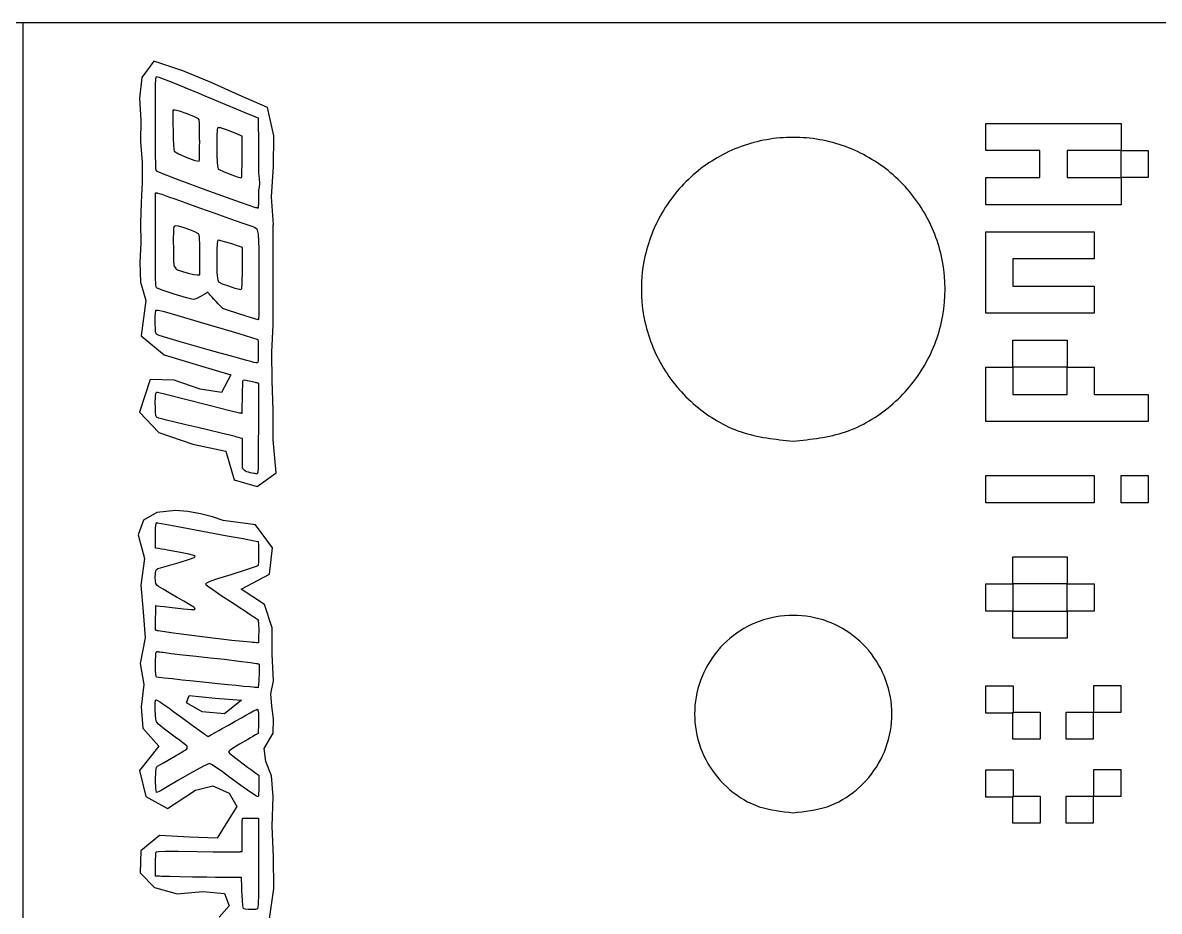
# Model space of a CAD drawing. Extents: x 9 to 137, y 10 to 46.
# Drawn here: x 53.88 to 77.56, y 27.11 to 45.62 of the extents above; entities that cross this region are included whole.
import ezdxf

# ---------------------------------------------------------------- set-up
doc = ezdxf.new("R2010")
doc.units = 0
doc.layers.add('Layer_1', color=7, linetype='CONTINUOUS')

msp = doc.modelspace()

# ---------------------------------------------------------------- linework, layer by layer
at = {"layer": 'Layer_1', "color": 7}
for p, q in [((137.20307, 45.61675), (8.70306, 45.61675)), ((69.93206, 36.904388), (69.93206, 36.904388)), ((69.93206, 29.166103), (69.93206, 29.166103))]:
    msp.add_line(p, q, dxfattribs=at)
at = {"layer": 'Layer_1', "color": 1}
for p, q in [((137.20307, 45.61675), (53.88067, 45.61675)), ((53.88067, 45.61675), (53.88067, 10.29953)), ((56.61294, 44.81591), (56.3584, 44.47896)), ((56.61378, 44.81592), (56.61294, 44.81591)), ((56.61386, 44.81592), (56.61378, 44.81592)), ((56.61395, 44.81591), (56.61386, 44.81592)), ((56.61404, 44.81591), (56.61395, 44.81591)), ((57.21264, 44.61698), (56.61404, 44.81591)), ((57.80485, 44.37102), (57.21264, 44.61698)), ((56.3584, 44.47896), (56.3107, 44.04688)), ((56.64661, 44.01872), (56.64961, 44.30867)), ((56.64961, 44.30867), (56.65561, 44.45834)), ((56.65561, 44.45834), (56.66461, 44.50064)), ((56.66461, 44.50064), (56.6648, 44.50056)), ((56.66518, 44.5004), (56.66464, 44.49914)), ((56.66464, 44.49914), (56.71464, 44.48394)), ((56.6648, 44.50056), (56.66499, 44.50048)), ((56.66499, 44.50048), (56.66518, 44.5004)), ((56.71464, 44.48394), (56.82997, 44.43994)), ((56.82997, 44.43994), (57.00722, 44.36904)), ((57.00722, 44.36904), (57.24293, 44.27284)), ((58.39257, 44.10618), (57.80485, 44.37102)), ((56.3107, 44.04688), (56.344, 43.58178)), ((57.24293, 44.27284), (57.25433, 44.26884)), ((57.25433, 44.26884), (57.26583, 44.26384)), ((57.26583, 44.26384), (57.27753, 44.25884)), ((57.27753, 44.25884), (57.28943, 44.25384)), ((57.28943, 44.25384), (57.41012, 44.20424)), ((57.41012, 44.20424), (57.53243, 44.15394)), ((57.53243, 44.15394), (57.6769, 44.09424)), ((57.6769, 44.09424), (57.86408, 44.01664)), ((58.97772, 43.8506), (58.39257, 44.10618)), ((56.64576, 43.55552), (56.64661, 44.01872)), ((57.86408, 44.01664), (58.0943, 43.92104)), ((58.0943, 43.92104), (58.32452, 43.82544)), ((58.32452, 43.82544), (58.55473, 43.72984)), ((59.10837, 43.26147), (58.97772, 43.8506)), ((56.344, 43.58178), (56.3324, 43.14573)), ((57.01707, 43.7974), (57.00467, 43.79737)), ((57.00467, 43.79737), (57.00667, 43.69389)), ((57.00667, 43.69389), (57.00867, 43.5904)), ((57.00867, 43.5904), (57.01067, 43.48692)), ((57.02867, 43.7974), (57.01707, 43.7974)), ((57.04027, 43.7974), (57.02867, 43.7974)), ((57.05187, 43.7974), (57.04027, 43.7974)), ((57.14607, 43.7739), (57.05187, 43.7974)), ((57.30459, 43.7199), (57.14607, 43.7739)), ((57.45976, 43.6599), (57.30459, 43.7199)), ((57.54386, 43.6186), (57.45976, 43.6599)), ((57.55546, 43.5929), (57.54386, 43.6186)), ((57.56246, 43.526), (57.55546, 43.5929)), ((58.55473, 43.72984), (58.78495, 43.63424)), ((58.78495, 43.63424), (58.78695, 43.44355)), ((56.64662, 43.1851), (56.64576, 43.55552)), ((57.01067, 43.48692), (57.01267, 43.38344)), ((57.01267, 43.38344), (57.01667, 43.20489)), ((57.56546, 43.39297), (57.56246, 43.526)), ((57.56623, 43.16902), (57.56546, 43.39297)), ((57.93265, 43.3859), (57.92565, 43.26787)), ((57.93465, 43.4004), (57.93265, 43.3859)), ((57.93765, 43.4117), (57.93465, 43.4004)), ((57.94065, 43.4207), (57.93765, 43.4117)), ((57.94365, 43.4277), (57.94065, 43.4207)), ((57.95365, 43.4257), (57.94365, 43.4277)), ((57.96455, 43.42608), (57.95365, 43.4257)), ((57.97685, 43.42908), (57.96455, 43.42608)), ((57.99065, 43.43408), (57.97685, 43.42908)), ((57.98789, 43.43299), (57.99065, 43.43408)), ((57.988, 43.43291), (57.98789, 43.43299)), ((57.9881, 43.43283), (57.988, 43.43291)), ((57.98821, 43.43275), (57.9881, 43.43283)), ((58.04011, 43.41645), (57.98821, 43.43275)), ((58.12551, 43.38545), (58.04011, 43.41645)), ((58.23436, 43.34315), (58.12551, 43.38545)), ((58.35671, 43.29315), (58.23436, 43.34315)), ((58.78695, 43.44355), (58.78895, 43.25287)), ((73.944485, 43.518487), (76.764615, 43.518487)), ((73.944485, 42.95446), (73.944485, 43.518487)), ((76.764615, 43.518487), (76.764615, 42.95446)), ((56.3324, 43.14573), (56.3672, 42.70852)), ((56.64862, 42.87542), (56.64662, 43.1851)), ((57.01667, 43.20489), (57.02167, 43.06974)), ((57.56605, 43.00189), (57.56675, 43.16902)), ((57.56636, 43.16902), (57.56623, 43.16902)), ((57.56649, 43.16902), (57.56636, 43.16902)), ((57.56662, 43.16902), (57.56649, 43.16902)), ((57.56675, 43.16902), (57.56662, 43.16902)), ((57.92565, 43.26787), (57.92365, 43.07551)), ((58.38141, 43.28285), (58.35671, 43.29315)), ((58.40611, 43.27255), (58.38141, 43.28285)), ((58.43081, 43.26225), (58.40611, 43.27255)), ((58.45551, 43.25195), (58.43081, 43.26225)), ((58.45351, 43.03749), (58.45451, 43.14472)), ((58.45451, 43.14472), (58.45551, 43.25195)), ((58.78895, 43.25287), (58.79095, 43.06218)), ((59.10237, 42.62274), (59.10837, 43.26147)), ((56.65162, 42.65891), (56.64862, 42.87542)), ((57.02167, 43.06974), (57.02767, 42.98114)), ((57.02767, 42.98114), (57.03467, 42.94214)), ((57.03467, 42.94214), (57.12397, 42.88634)), ((57.12397, 42.88634), (57.29599, 42.81044)), ((57.56105, 42.76904), (57.56405, 42.86384)), ((57.56405, 42.86384), (57.56605, 43.00189)), ((57.92365, 43.07551), (57.92565, 42.86872)), ((57.92565, 42.86872), (57.93165, 42.70739)), ((58.45151, 42.82303), (58.45251, 42.93026)), ((58.45251, 42.93026), (58.45351, 43.03749)), ((58.79095, 43.06218), (58.79295, 42.8715)), ((58.79295, 42.8715), (58.79375, 42.76)), ((75.072535, 42.95446), (73.944485, 42.95446)), ((75.072535, 42.390433), (75.072535, 42.95446)), ((76.764615, 42.95446), (75.636565, 42.95446)), ((75.636565, 42.95446), (75.636565, 42.390433)), ((76.764615, 42.95446), (77.328645, 42.95446)), ((76.764615, 42.390433), (76.764615, 42.95446)), ((77.328645, 42.95446), (77.328645, 42.390433)), ((56.3672, 42.70852), (56.36735, 42.29129)), ((56.65562, 42.56801), (56.65162, 42.65891)), ((57.29599, 42.81044), (57.46795, 42.74784)), ((57.46795, 42.74784), (57.55705, 42.73184)), ((57.55705, 42.73184), (57.56105, 42.76904)), ((57.93165, 42.70739), (57.93765, 42.64129)), ((57.93765, 42.64129), (57.94465, 42.59899)), ((58.44651, 42.51759), (58.44951, 42.65582)), ((58.44951, 42.65582), (58.45151, 42.82303)), ((58.79359, 42.671), (58.79311, 42.586)), ((58.79375, 42.76), (58.79359, 42.671)), ((59.06477, 41.98802), (59.10237, 42.62274)), ((56.66362, 42.54601), (56.65562, 42.56801)), ((56.67702, 42.52801), (56.66362, 42.54601)), ((56.69892, 42.51171), (56.67702, 42.52801)), ((56.73202, 42.49461), (56.69892, 42.51171)), ((57.08442, 42.36009), (56.73202, 42.49461)), ((57.94465, 42.59899), (57.95475, 42.57369)), ((57.95475, 42.57369), (57.96985, 42.55849)), ((57.96985, 42.55849), (58.06005, 42.51739)), ((58.06005, 42.51739), (58.21658, 42.45699)), ((58.21658, 42.45699), (58.36691, 42.40409)), ((58.36691, 42.40409), (58.43851, 42.38539)), ((58.43851, 42.38539), (58.44251, 42.42269)), ((58.44251, 42.42269), (58.44651, 42.51759)), ((58.79311, 42.586), (58.79295, 42.4866)), ((58.79295, 42.4866), (58.80825, 42.37497)), ((73.944485, 41.826407), (73.944485, 42.390433)), ((73.944485, 42.390433), (75.072535, 42.390433)), ((75.636565, 42.390433), (76.764615, 42.390433)), ((76.764615, 42.390433), (76.764615, 41.826407)), ((77.328645, 42.390433), (76.764615, 42.390433)), ((56.36735, 42.29129), (56.35025, 41.87521)), ((57.75787, 42.11255), (57.08442, 42.36009)), ((58.80825, 42.19597), (58.79325, 42.12747)), ((58.80825, 42.37497), (58.81325, 42.27827)), ((58.81325, 42.27827), (58.80825, 42.19597)), ((56.6461, 41.83489), (56.64655, 42.07758)), ((56.64655, 42.07758), (56.65775, 42.07558)), ((56.65775, 42.07558), (56.66905, 42.07358)), ((56.66905, 42.07358), (56.68025, 42.07158)), ((56.68025, 42.07158), (56.69145, 42.06958)), ((56.69145, 42.06958), (56.72325, 42.06058)), ((56.72325, 42.06058), (56.77675, 42.04358)), ((56.77675, 42.04358), (56.84465, 42.02068)), ((56.84465, 42.02068), (56.91935, 41.99438)), ((56.91935, 41.99438), (57.0522, 41.94688)), ((57.0522, 41.94688), (57.27836, 41.86638)), ((58.4203, 41.8731), (57.75787, 42.11255)), ((58.79325, 41.93167), (58.79125, 41.88747)), ((58.79325, 42.12747), (58.79317, 42.08047)), ((58.79317, 42.08047), (58.79338, 42.02007)), ((58.79353, 41.96437), (58.79325, 41.93167)), ((58.79338, 42.02007), (58.79353, 41.96437)), ((59.10147, 41.41095), (59.06477, 41.98802)), ((56.35025, 41.87521), (56.33335, 41.44144)), ((56.64607, 41.59028), (56.6461, 41.83489)), ((57.27836, 41.86638), (57.56622, 41.76411)), ((57.56622, 41.76411), (57.88415, 41.65123)), ((58.73965, 41.76287), (58.4203, 41.8731)), ((58.75105, 41.76087), (58.73965, 41.76287)), ((58.76245, 41.75887), (58.75105, 41.76087)), ((58.77385, 41.75687), (58.76245, 41.75887)), ((58.78525, 41.75487), (58.77385, 41.75687)), ((58.78725, 41.79907), (58.78525, 41.75487)), ((58.78925, 41.84327), (58.78725, 41.79907)), ((58.79125, 41.88747), (58.78925, 41.84327)), ((76.764615, 41.826407), (73.944485, 41.826407)), ((56.33335, 41.44144), (56.34235, 41.03477)), ((56.64605, 41.34567), (56.64607, 41.59028)), ((57.88415, 41.65123), (58.19092, 41.54222)), ((58.19092, 41.54222), (58.44838, 41.45062)), ((58.44838, 41.45062), (58.62953, 41.38602)), ((56.64602, 41.10106), (56.64605, 41.34567)), ((57.01989, 41.27108), (57.01789, 41.10226)), ((57.02189, 41.30528), (57.01989, 41.27108)), ((57.02389, 41.33218), (57.02189, 41.30528)), ((57.02689, 41.35308), (57.02389, 41.33218)), ((57.03089, 41.36928), (57.02689, 41.35308)), ((57.03689, 41.37228), (57.03089, 41.36928)), ((57.04389, 41.37628), (57.03689, 41.37228)), ((57.05089, 41.38228), (57.04389, 41.37628)), ((57.05889, 41.39028), (57.05089, 41.38228)), ((57.05789, 41.3908), (57.05815, 41.39062)), ((57.05812, 41.39008), (57.05789, 41.3908)), ((57.05808, 41.39001), (57.05809, 41.39003)), ((57.12678, 41.37771), (57.05808, 41.39001)), ((57.05809, 41.39003), (57.05811, 41.39005)), ((57.05811, 41.39005), (57.05812, 41.39008)), ((57.05815, 41.39062), (57.0584, 41.39054)), ((57.0584, 41.39054), (57.05866, 41.39046)), ((57.05866, 41.39046), (57.05889, 41.39028)), ((57.24081, 41.34521), (57.12678, 41.37771)), ((57.365, 41.30321), (57.24081, 41.34521)), ((57.4642, 41.26241), (57.365, 41.30321)), ((57.5128, 41.23751), (57.4642, 41.26241)), ((57.5402, 41.21761), (57.5128, 41.23751)), ((57.5539, 41.19471), (57.5402, 41.21761)), ((58.62953, 41.38602), (58.70733, 41.35822)), ((58.70733, 41.35822), (58.75883, 41.32632)), ((58.75883, 41.32632), (58.78533, 41.21237)), ((58.78533, 41.21237), (58.79613, 40.91632)), ((59.09796, 40.88992), (59.10096, 41.41095)), ((59.10096, 41.41095), (59.10109, 41.41095)), ((59.10109, 41.41095), (59.10121, 41.41095)), ((59.10121, 41.41095), (59.10134, 41.41095)), ((59.10134, 41.41095), (59.10147, 41.41095)), ((73.944485, 41.26238), (76.200585, 41.26238)), ((73.944485, 39.5703), (73.944485, 41.26238)), ((76.200585, 41.26238), (76.200585, 40.698354)), ((56.34235, 41.03477), (56.32175, 40.62037)), ((56.64689, 40.62117), (56.64602, 41.10106)), ((57.01789, 41.10226), (57.01989, 40.88081)), ((57.5609, 41.16061), (57.5539, 41.19471)), ((57.5649, 41.10851), (57.5609, 41.16061)), ((57.5679, 41.01071), (57.5649, 41.10851)), ((57.5699, 40.88114), (57.5679, 41.01071)), ((57.93179, 41.02893), (57.92579, 40.88361)), ((57.93479, 41.04783), (57.93179, 41.02893)), ((57.93879, 41.06493), (57.93479, 41.04783)), ((57.94379, 41.07843), (57.93879, 41.06493)), ((57.94879, 41.08643), (57.94379, 41.07843)), ((57.95087, 41.08564), (57.94879, 41.08643)), ((57.95087, 41.08562), (57.95087, 41.08564)), ((57.95088, 41.0856), (57.95087, 41.08562)), ((57.95089, 41.08558), (57.95088, 41.0856)), ((57.98999, 41.08158), (57.95089, 41.08558)), ((58.08269, 41.05708), (57.98999, 41.08158)), ((58.21541, 41.01618), (58.08269, 41.05708)), ((58.37463, 40.96278), (58.21541, 41.01618)), ((58.39543, 40.95578), (58.37463, 40.96278)), ((57.01989, 40.88081), (57.02489, 40.67569)), ((57.5709, 40.73377), (57.5699, 40.88114)), ((57.57115, 40.64177), (57.5709, 40.73377)), ((57.92579, 40.88361), (57.92479, 40.64678)), ((58.41623, 40.94878), (58.39543, 40.95578)), ((58.43703, 40.94178), (58.41623, 40.94878)), ((58.45783, 40.93478), (58.43703, 40.94178)), ((58.45783, 40.83798), (58.45783, 40.93478)), ((58.45783, 40.74118), (58.45783, 40.83798)), ((58.45783, 40.64438), (58.45783, 40.74118)), ((58.79613, 40.91632), (58.80013, 40.33813)), ((59.09596, 40.3689), (59.09796, 40.88992)), ((56.32175, 40.62037), (56.33535, 40.21472)), ((56.64989, 40.3172), (56.64689, 40.62117)), ((57.02489, 40.67569), (57.03189, 40.55587)), ((57.03189, 40.55587), (57.04319, 40.53747)), ((57.04319, 40.53747), (57.05489, 40.51957)), ((57.05489, 40.51957), (57.06699, 40.50217)), ((57.06699, 40.50217), (57.07939, 40.48507)), ((57.5714, 40.54977), (57.57115, 40.64177)), ((57.57165, 40.45777), (57.5714, 40.54977)), ((57.92479, 40.64678), (57.92779, 40.41603)), ((58.45713, 40.39361), (58.45783, 40.54758)), ((58.45783, 40.54758), (58.45783, 40.64438)), ((76.200585, 40.698354), (74.508505, 40.698354)), ((74.508505, 40.698354), (74.508505, 40.134327)), ((56.65589, 40.15466), (56.64989, 40.3172)), ((57.07939, 40.48507), (57.08539, 40.48207)), ((57.08539, 40.48207), (57.09039, 40.47807)), ((57.09039, 40.47807), (57.09639, 40.47407)), ((57.09639, 40.47407), (57.10539, 40.47007)), ((57.10539, 40.47007), (57.20779, 40.43547)), ((57.20779, 40.43547), (57.32979, 40.40167)), ((57.32979, 40.40167), (57.4423, 40.37597)), ((57.4423, 40.37597), (57.5162, 40.36577)), ((57.5162, 40.36577), (57.5301, 40.36577)), ((57.5301, 40.36577), (57.5441, 40.36577)), ((57.5441, 40.36577), (57.558, 40.36577)), ((57.558, 40.36577), (57.5719, 40.36577)), ((57.5719, 40.36577), (57.57165, 40.45777)), ((57.92779, 40.41603), (57.93479, 40.28893)), ((57.93479, 40.28893), (57.94179, 40.26503)), ((57.94179, 40.26503), (57.95079, 40.24243)), ((58.45213, 40.16103), (58.45513, 40.26003)), ((58.45513, 40.26003), (58.45713, 40.39361)), ((58.80013, 40.33813), (58.80113, 40.08352)), ((59.09522, 39.84788), (59.09596, 40.3689)), ((56.33535, 40.21472), (56.44637, 39.83431)), ((56.66489, 40.09906), (56.65589, 40.15466)), ((56.78508, 40.05086), (56.66489, 40.09906)), ((57.03564, 39.96716), (56.78508, 40.05086)), ((57.95079, 40.24243), (57.96079, 40.22373)), ((57.96079, 40.22373), (57.96979, 40.21143)), ((57.96979, 40.21143), (58.03639, 40.18083)), ((58.03639, 40.18083), (58.16461, 40.13443)), ((58.16461, 40.13443), (58.30163, 40.09023)), ((58.30163, 40.09023), (58.39463, 40.06623)), ((58.39463, 40.06623), (58.41973, 40.06423)), ((58.41973, 40.06423), (58.43413, 40.06823)), ((58.43413, 40.06823), (58.44213, 40.08263)), ((58.44213, 40.08263), (58.44813, 40.11083)), ((58.44813, 40.11083), (58.45213, 40.16103)), ((58.80113, 40.08352), (58.8018, 39.87933)), ((74.508505, 40.134327), (76.200585, 40.134327)), ((76.200585, 40.134327), (76.200585, 39.5703)), ((56.44637, 39.83431), (56.34517, 39.09732)), ((57.29268, 39.88776), (57.03564, 39.96716)), ((57.43229, 39.85246), (57.29268, 39.88776)), ((57.46669, 39.85946), (57.43229, 39.85246)), ((57.51829, 39.88036), (57.46669, 39.85946)), ((57.58309, 39.91296), (57.51829, 39.88036)), ((57.65699, 39.95546), (57.58309, 39.91296)), ((57.67669, 39.96746), (57.65699, 39.95546)), ((57.69639, 39.97946), (57.67669, 39.96746)), ((57.71599, 39.99146), (57.69639, 39.97946)), ((57.73569, 40.00346), (57.71599, 39.99146)), ((57.74469, 39.99346), (57.73569, 40.00346)), ((57.75369, 39.98346), (57.74469, 39.99346)), ((57.76269, 39.97346), (57.75369, 39.98346)), ((57.77169, 39.96346), (57.76269, 39.97346)), ((57.79349, 39.93906), (57.77169, 39.96346)), ((57.82649, 39.90166), (57.79349, 39.93906)), ((57.86619, 39.85646), (57.82649, 39.90166)), ((57.90819, 39.80846), (57.86619, 39.85646)), ((57.95049, 39.76166), (57.90819, 39.80846)), ((58.8018, 39.87933), (58.80163, 39.72058)), ((59.09547, 39.32684), (59.09522, 39.84788)), ((56.64152, 39.51277), (56.64452, 39.55197)), ((56.64452, 39.55197), (56.64652, 39.57187)), ((56.64652, 39.57187), (56.64852, 39.59177)), ((56.64852, 39.59177), (56.65052, 39.61157)), ((56.65052, 39.61157), (56.65378, 39.63173)), ((56.65378, 39.63173), (56.66738, 39.63098)), ((56.66738, 39.63098), (56.68098, 39.63023)), ((56.68098, 39.63023), (56.69458, 39.62948)), ((56.69458, 39.62948), (56.70818, 39.62873)), ((56.70818, 39.62873), (56.82629, 39.60163)), ((56.82629, 39.60163), (57.11096, 39.52163)), ((57.99099, 39.71966), (57.95049, 39.76166)), ((58.02509, 39.68706), (57.99099, 39.71966)), ((58.04819, 39.66846), (58.02509, 39.68706)), ((58.14319, 39.63306), (58.04819, 39.66846)), ((58.34124, 39.56816), (58.14319, 39.63306)), ((58.57737, 39.49446), (58.34124, 39.56816)), ((58.80063, 39.60226), (58.79863, 39.51936)), ((58.80163, 39.72058), (58.80063, 39.60226)), ((76.200585, 39.5703), (73.944485, 39.5703)), ((56.63918, 39.41387), (56.63952, 39.46467)), ((56.64018, 39.36647), (56.63918, 39.41387)), ((56.63952, 39.46467), (56.64152, 39.51277)), ((56.64218, 39.32097), (56.64018, 39.36647)), ((56.64418, 39.27537), (56.64218, 39.32097)), ((57.11096, 39.52163), (57.5787, 39.38395)), ((57.5787, 39.38395), (58.24607, 39.18378)), ((58.78663, 39.43266), (58.57737, 39.49446)), ((58.79163, 39.43966), (58.78663, 39.43266)), ((58.79563, 39.46686), (58.79163, 39.43966)), ((58.79863, 39.51936), (58.79563, 39.46686)), ((59.06787, 38.7555), (59.09547, 39.32684)), ((56.34517, 39.09732), (56.82781, 38.6985)), ((56.64518, 39.23507), (56.64418, 39.27537)), ((56.64574, 39.20527), (56.64518, 39.23507)), ((56.64774, 39.18147), (56.64574, 39.20527)), ((56.65274, 39.15957), (56.64774, 39.18147)), ((56.65974, 39.14157), (56.65274, 39.15957)), ((56.66874, 39.12927), (56.65974, 39.14157)), ((56.72254, 39.10467), (56.66874, 39.12927)), ((56.88352, 39.05377), (56.72254, 39.10467)), ((58.24607, 39.18378), (58.37991, 39.14348)), ((58.37991, 39.14348), (58.51376, 39.10318)), ((58.51376, 39.10318), (58.6476, 39.06288)), ((57.20647, 38.96037), (56.88352, 39.05377)), ((57.74619, 38.80831), (57.20647, 38.96037)), ((58.6476, 39.06288), (58.78144, 39.02258)), ((58.78144, 39.02258), (58.78244, 38.96198)), ((58.78244, 38.96198), (58.78344, 38.90138)), ((58.78344, 38.90138), (58.78444, 38.84078)), ((58.78444, 38.84078), (58.78544, 38.78018)), ((74.508505, 39.006274), (75.636565, 39.006274)), ((74.508505, 38.442247), (74.508505, 39.006274)), ((75.636565, 39.006274), (75.636565, 38.442247)), ((56.82781, 38.6985), (57.56286, 38.48039)), ((57.99538, 38.73841), (57.74619, 38.80831)), ((58.22981, 38.67271), (57.99538, 38.73841)), ((58.4232, 38.61841), (58.22981, 38.67271)), ((58.54924, 38.58291), (58.4232, 38.61841)), ((58.78644, 38.66331), (58.78444, 38.58771)), ((58.78544, 38.78018), (58.78644, 38.66331)), ((59.07687, 38.16108), (59.06787, 38.7555)), ((57.56286, 38.48039), (58.21887, 38.28556)), ((58.62944, 38.56111), (58.54924, 38.58291)), ((58.69784, 38.54411), (58.62944, 38.56111)), ((58.74724, 38.53361), (58.69784, 38.54411)), ((58.77044, 38.53161), (58.74724, 38.53361)), ((58.77944, 38.54621), (58.77044, 38.53161)), ((58.78444, 38.58771), (58.77944, 38.54621)), ((73.944485, 38.442247), (74.508505, 38.442247)), ((73.944485, 37.314194), (73.944485, 38.442247)), ((75.636565, 38.442247), (74.508505, 38.442247)), ((74.508505, 38.442247), (74.508505, 37.878221)), ((75.636565, 37.878221), (75.636565, 38.442247)), ((75.636565, 38.442247), (76.200585, 38.442247)), ((76.200585, 38.442247), (76.200585, 37.878221)), ((56.53887, 38.19048), (56.31468, 37.50921)), ((57.03563, 38.17668), (56.53887, 38.19048)), ((57.57908, 37.98351), (57.03563, 38.17668)), ((58.21887, 38.28556), (58.02242, 37.91761)), ((58.46439, 38.0666), (58.46839, 38.1425)), ((58.46839, 38.1425), (58.47239, 38.173)), ((58.4719, 38.17328), (58.47383, 38.17554)), ((58.47206, 38.17318), (58.4719, 38.17328)), ((58.47223, 38.17309), (58.47206, 38.17318)), ((58.47239, 38.173), (58.47223, 38.17309)), ((58.47383, 38.17554), (58.49963, 38.17754)), ((58.49963, 38.17754), (58.55493, 38.16954)), ((58.55493, 38.16954), (58.63133, 38.15384)), ((58.63133, 38.15384), (58.72033, 38.13154)), ((58.72033, 38.13154), (58.73753, 38.12654)), ((58.73753, 38.12654), (58.75473, 38.12154)), ((58.75473, 38.12154), (58.77193, 38.11654)), ((59.09537, 37.55035), (59.07687, 38.16108)), ((56.64625, 37.85887), (56.65125, 37.89217)), ((56.65125, 37.89217), (56.65825, 37.91267)), ((56.65825, 37.91267), (56.66725, 37.92167)), ((56.66725, 37.92167), (56.69095, 37.92067)), ((56.69095, 37.92067), (56.74035, 37.91167)), ((56.74035, 37.91167), (56.80825, 37.89627)), ((56.80825, 37.89627), (56.88745, 37.87607)), ((58.02242, 37.91761), (57.57908, 37.98351)), ((58.45739, 37.82471), (58.46039, 37.95686)), ((58.46039, 37.95686), (58.46439, 38.0666)), ((58.77193, 38.11654), (58.78913, 38.11154)), ((58.78913, 38.11154), (58.78913, 37.8852)), ((58.78913, 37.8852), (58.78913, 37.65885)), ((56.64125, 37.71015), (56.64325, 37.81117)), ((56.64325, 37.60246), (56.64125, 37.71015)), ((56.64325, 37.81117), (56.64625, 37.85887)), ((56.88745, 37.87607), (57.27342, 37.77546)), ((57.27342, 37.77546), (57.76269, 37.65091)), ((57.76269, 37.65091), (58.19222, 37.54361)), ((58.45439, 37.57121), (58.45539, 37.65571)), ((58.45539, 37.65571), (58.45639, 37.74021)), ((58.45639, 37.74021), (58.45739, 37.82471)), ((58.78913, 37.65885), (58.78913, 37.43251)), ((74.508505, 37.878221), (75.636565, 37.878221)), ((76.200585, 37.878221), (77.328645, 37.878221)), ((77.328645, 37.878221), (77.328645, 37.314194)), ((56.31468, 37.50921), (56.71562, 37.08432)), ((56.64825, 37.50636), (56.64325, 37.60246)), ((56.65525, 37.44016), (56.64825, 37.50636)), ((56.66225, 37.41556), (56.65525, 37.44016)), ((56.67875, 37.39886), (56.66225, 37.41556)), ((58.19222, 37.54361), (58.39899, 37.49471)), ((58.39899, 37.49471), (58.41259, 37.49271)), ((58.41259, 37.49271), (58.42619, 37.49071)), ((58.42619, 37.49071), (58.43979, 37.48871)), ((58.43979, 37.48871), (58.45339, 37.48671)), ((58.45339, 37.48671), (58.45439, 37.57121)), ((58.78913, 37.43251), (58.78913, 37.20617)), ((59.09637, 36.93009), (59.09537, 37.55035)), ((56.71515, 37.38396), (56.67875, 37.39886)), ((56.78155, 37.36476), (56.71515, 37.38396)), ((56.87725, 37.34056), (56.78155, 37.36476)), ((57.04992, 37.29876), (56.87725, 37.34056)), ((57.27511, 37.24526), (57.04992, 37.29876)), ((57.5283, 37.18596), (57.27511, 37.24526)), ((57.78393, 37.12596), (57.5283, 37.18596)), ((58.78913, 37.20617), (58.78843, 36.85141)), ((77.328645, 37.314194), (73.944485, 37.314194)), ((56.71562, 37.08432), (57.42145, 36.83915)), ((58.01575, 37.07046), (57.78393, 37.12596)), ((58.19827, 37.02576), (58.01575, 37.07046)), ((58.30603, 36.99786), (58.19827, 37.02576)), ((58.34353, 36.98726), (58.30603, 36.99786)), ((58.38103, 36.97666), (58.34353, 36.98726)), ((58.41853, 36.96606), (58.38103, 36.97666)), ((58.45603, 36.95546), (58.41853, 36.96606)), ((58.45603, 36.87796), (58.45603, 36.95546)), ((57.42145, 36.83915), (58.11191, 36.69703)), ((58.45603, 36.80046), (58.45603, 36.87796)), ((58.45603, 36.72296), (58.45603, 36.80046)), ((58.45603, 36.64546), (58.45603, 36.72296)), ((58.78843, 36.85141), (58.78643, 36.55459)), ((59.15907, 36.24513), (59.09637, 36.93009)), ((58.11191, 36.69703), (58.28793, 36.09766)), ((58.45603, 36.56796), (58.45603, 36.64546)), ((58.45603, 36.49046), (58.45603, 36.56796)), ((58.45603, 36.41296), (58.45603, 36.49046)), ((58.78643, 36.55459), (58.78343, 36.34676)), ((58.45603, 36.33546), (58.45603, 36.41296)), ((58.46623, 36.32646), (58.45603, 36.33546)), ((58.47643, 36.31746), (58.46623, 36.32646)), ((58.48663, 36.30846), (58.47643, 36.31746)), ((58.49683, 36.29946), (58.48663, 36.30846)), ((58.52013, 36.28166), (58.49683, 36.29946)), ((58.54833, 36.26696), (58.52013, 36.28166)), ((58.58243, 36.25506), (58.54833, 36.26696)), ((58.62343, 36.24606), (58.58243, 36.25506)), ((58.65923, 36.23906), (58.62343, 36.24606)), ((58.69323, 36.23306), (58.65923, 36.23906)), ((58.72153, 36.22806), (58.69323, 36.23306)), ((58.74023, 36.22406), (58.72153, 36.22806)), ((58.76329, 35.95734), (59.15907, 36.24513)), ((58.77343, 36.23796), (58.76643, 36.22606)), ((58.77943, 36.25896), (58.77343, 36.23796)), ((58.78343, 36.34676), (58.77943, 36.25896)), ((58.28793, 36.09766), (58.76329, 35.95734)), ((58.75583, 36.22206), (58.74023, 36.22406)), ((58.76643, 36.22606), (58.75583, 36.22206)), ((73.944485, 36.186141), (76.200585, 36.186141)), ((73.944485, 35.622114), (73.944485, 36.186141)), ((76.200585, 36.186141), (76.200585, 35.622114)), ((76.764615, 36.186141), (77.328645, 36.186141)), ((76.764615, 35.622114), (76.764615, 36.186141)), ((77.328645, 36.186141), (77.328645, 35.622114)), ((76.200585, 35.622114), (73.944485, 35.622114)), ((77.328645, 35.622114), (76.764615, 35.622114)), ((56.67317, 35.41826), (56.39333, 35.25947)), ((57.06203, 35.45736), (56.67317, 35.41826)), ((57.06225, 35.45728), (57.06203, 35.45736)), ((57.32096, 35.43628), (57.06212, 35.45728)), ((57.06212, 35.45728), (57.06216, 35.45728)), ((57.06216, 35.45728), (57.06221, 35.45728)), ((57.06221, 35.45728), (57.06225, 35.45728)), ((57.58196, 35.39008), (57.32096, 35.43628)), ((57.83122, 35.32528), (57.58196, 35.39008)), ((58.05482, 35.24858), (57.83122, 35.32528)), ((56.39333, 35.25947), (56.287, 34.95005)), ((56.64899, 34.91617), (56.64999, 35.07008)), ((56.64999, 35.07008), (56.65499, 35.16058)), ((56.65499, 35.16058), (56.66569, 35.20168)), ((56.66569, 35.20168), (56.68339, 35.20668)), ((56.6841, 35.20677), (56.6822, 35.2057)), ((56.6822, 35.2057), (56.7712, 35.188)), ((56.68339, 35.20668), (56.68363, 35.20671)), ((56.68363, 35.20671), (56.68387, 35.20674)), ((56.68387, 35.20674), (56.6841, 35.20677)), ((56.7712, 35.188), (57.00012, 35.1451)), ((57.00012, 35.1451), (57.33427, 35.0833)), ((57.33427, 35.0833), (57.73897, 35.0089)), ((58.73134, 35.16018), (58.05482, 35.24858)), ((59.08679, 34.68367), (58.73134, 35.16018)), ((56.287, 34.95005), (56.41866, 34.45901)), ((56.64873, 34.79627), (56.64886, 34.85617)), ((56.64886, 34.85617), (56.64899, 34.91617)), ((57.73897, 35.0089), (58.14269, 34.9345)), ((58.14269, 34.9345), (58.47417, 34.8728)), ((58.47417, 34.8728), (58.69915, 34.8302)), ((58.69915, 34.8302), (58.78335, 34.8131)), ((58.78335, 34.8131), (58.78935, 34.7332)), ((56.64847, 34.67637), (56.6486, 34.73627)), ((56.71087, 34.66547), (56.64847, 34.67637)), ((56.6486, 34.73627), (56.64873, 34.79627)), ((56.77327, 34.65457), (56.71087, 34.66547)), ((56.83567, 34.64367), (56.77327, 34.65457)), ((56.89807, 34.63277), (56.83567, 34.64367)), ((57.16552, 34.58487), (56.89807, 34.63277)), ((57.34369, 34.54837), (57.16552, 34.58487)), ((58.78935, 34.7332), (58.79135, 34.566)), ((59.02019, 34.13331), (59.08679, 34.68367)), ((56.41866, 34.45901), (56.34176, 33.90542)), ((56.74982, 34.26652), (57.13877, 34.37697)), ((57.13877, 34.37697), (57.35699, 34.44237)), ((57.44299, 34.52097), (57.34369, 34.54837)), ((57.35699, 34.44237), (57.45259, 34.47827)), ((57.47379, 34.50007), (57.44299, 34.52097)), ((57.45259, 34.47827), (57.47379, 34.50007)), ((58.78935, 34.39767), (58.78335, 34.31437)), ((58.79135, 34.566), (58.78935, 34.39767)), ((74.508505, 34.494061), (75.636565, 34.494061)), ((74.508505, 33.930034), (74.508505, 34.494061)), ((75.636565, 34.494061), (75.636565, 33.930034)), ((56.64012, 34.06712), (56.64412, 34.15552)), ((56.64412, 34.15552), (56.65012, 34.20282)), ((56.65012, 34.20282), (56.66412, 34.23102)), ((56.66412, 34.23102), (56.69452, 34.24922)), ((56.69452, 34.24922), (56.74982, 34.26652)), ((58.21342, 34.1211), (57.93891, 34.0346)), ((58.53801, 34.22227), (58.21342, 34.1211)), ((58.43053, 33.82335), (59.02019, 34.13331)), ((58.70425, 34.27567), (58.53801, 34.22227)), ((58.76755, 34.30007), (58.70425, 34.27567)), ((58.78335, 34.31437), (58.76755, 34.30007)), ((56.34176, 33.90542), (56.39106, 33.35127)), ((56.64412, 33.99272), (56.64012, 34.06712)), ((56.65482, 33.93662), (56.64412, 33.99272)), ((56.67202, 33.90322), (56.65482, 33.93662)), ((56.71242, 33.87592), (56.67202, 33.90322)), ((56.80392, 33.82022), (56.71242, 33.87592)), ((57.70748, 33.949), (57.68988, 33.9279)), ((57.68988, 33.9279), (57.72808, 33.8918)), ((57.78038, 33.9809), (57.70748, 33.949)), ((57.72808, 33.8918), (57.83909, 33.8116)), ((57.93891, 34.0346), (57.78038, 33.9809)), ((73.944485, 33.930034), (74.508505, 33.930034)), ((73.944485, 33.366008), (73.944485, 33.930034)), ((75.636565, 33.930034), (74.508505, 33.930034)), ((74.508505, 33.930034), (74.508505, 33.366008)), ((75.636565, 33.930034), (76.200585, 33.930034)), ((75.636565, 33.366008), (75.636565, 33.930034)), ((76.200585, 33.930034), (76.200585, 33.366008)), ((56.93297, 33.74432), (56.80392, 33.82022)), ((57.08595, 33.65622), (56.93297, 33.74432)), ((57.2369, 33.56902), (57.08595, 33.65622)), ((57.83909, 33.8116), (58.01733, 33.6911)), ((58.01733, 33.6911), (58.25726, 33.53411)), ((58.92049, 33.49926), (58.43053, 33.82335)), ((56.65053, 33.32212), (56.65153, 33.40412)), ((56.65153, 33.40412), (56.65353, 33.45952)), ((56.65353, 33.45952), (56.65653, 33.47992)), ((56.65653, 33.47992), (56.68073, 33.47692)), ((56.68073, 33.47692), (56.74123, 33.46992)), ((56.74123, 33.46992), (56.82903, 33.45922)), ((56.82903, 33.45922), (56.93503, 33.44612)), ((56.93503, 33.44612), (57.23203, 33.41002)), ((57.23203, 33.41002), (57.39385, 33.39472)), ((57.36045, 33.49532), (57.2369, 33.56902)), ((57.44395, 33.44282), (57.36045, 33.49532)), ((57.39385, 33.39472), (57.46115, 33.39872)), ((57.47455, 33.41912), (57.44395, 33.44282)), ((57.46115, 33.39872), (57.47455, 33.41912)), ((58.25726, 33.53411), (58.39272, 33.44621)), ((58.39272, 33.44621), (58.51849, 33.36401)), ((59.0784, 33.01643), (58.92049, 33.49926)), ((56.39106, 33.35127), (56.43126, 32.80503)), ((56.65, 33.22201), (56.65053, 33.32212)), ((56.65, 33.15751), (56.65, 33.22201)), ((56.65, 33.09301), (56.65, 33.15751)), ((58.51849, 33.36401), (58.62049, 33.29671)), ((58.62049, 33.29671), (58.68459, 33.25351)), ((58.68459, 33.25351), (58.70919, 33.23651)), ((58.70919, 33.23651), (58.73379, 33.21941)), ((58.73379, 33.21941), (58.75839, 33.20241)), ((58.75839, 33.20241), (58.78299, 33.18541)), ((58.78299, 33.18541), (58.78499, 33.16501)), ((58.78499, 33.16501), (58.78699, 33.14461)), ((74.508505, 33.366008), (73.944485, 33.366008)), ((74.508505, 33.366008), (75.636565, 33.366008)), ((74.508505, 32.801981), (74.508505, 33.366008)), ((76.200585, 33.366008), (75.636565, 33.366008)), ((75.636565, 33.366008), (75.636565, 32.801981)), ((56.65, 33.02851), (56.65, 33.09301)), ((56.65, 32.96401), (56.65, 33.02851)), ((56.6636, 32.96101), (56.65, 32.96401)), ((56.6772, 32.95801), (56.6636, 32.96101)), ((56.6908, 32.95501), (56.6772, 32.95801)), ((56.7044, 32.95201), (56.6908, 32.95501)), ((57.02409, 32.90371), (56.7044, 32.95201)), ((58.78699, 33.14461), (58.78899, 33.12421)), ((58.78899, 33.12421), (58.79099, 33.10381)), ((58.79099, 33.10381), (58.79399, 33.05941)), ((58.79399, 33.05941), (58.79599, 32.99911)), ((58.79623, 32.93081), (58.79523, 32.86251)), ((58.79599, 32.99911), (58.79623, 32.93081)), ((59.0804, 32.45996), (59.0784, 33.01643)), ((56.43126, 32.80503), (56.32718, 32.27516)), ((57.61765, 32.82771), (57.02409, 32.90371)), ((58.23569, 32.75471), (57.61765, 32.82771)), ((58.62883, 32.71531), (58.23569, 32.75471)), ((58.66943, 32.71231), (58.62883, 32.71531)), ((58.71003, 32.70931), (58.66943, 32.71231)), ((58.75063, 32.70631), (58.71003, 32.70931)), ((58.79123, 32.70331), (58.75063, 32.70631)), ((58.79223, 32.74311), (58.79123, 32.70331)), ((58.79323, 32.78291), (58.79223, 32.74311)), ((58.79423, 32.82271), (58.79323, 32.78291)), ((58.79523, 32.86251), (58.79423, 32.82271)), ((75.636565, 32.801981), (74.508505, 32.801981)), ((56.65179, 32.42477), (56.65579, 32.48357)), ((56.65579, 32.48357), (56.66079, 32.50977)), ((56.66079, 32.50977), (56.66579, 32.51477)), ((56.66579, 32.51477), (56.67279, 32.51777)), ((56.67279, 32.51777), (56.68299, 32.51977)), ((56.68299, 32.51977), (56.69729, 32.52031)), ((56.69755, 32.51995), (56.6951, 32.51852)), ((56.6951, 32.51852), (56.7142, 32.51762)), ((56.69729, 32.52031), (56.69738, 32.52019)), ((56.69738, 32.52019), (56.69746, 32.52007)), ((56.69746, 32.52007), (56.69755, 32.51995)), ((56.7142, 32.51762), (56.7388, 32.51562)), ((56.7388, 32.51562), (56.7696, 32.51162)), ((56.7696, 32.51162), (56.8073, 32.50662)), ((56.8073, 32.50662), (56.97523, 32.48442)), ((56.97523, 32.48442), (57.21656, 32.45542)), ((57.21656, 32.45542), (57.49717, 32.42362)), ((59.102, 31.91494), (59.0804, 32.45996)), ((56.32718, 32.27516), (56.40178, 31.83513)), ((56.64885, 32.24417), (56.64979, 32.34207)), ((56.64965, 32.12592), (56.64885, 32.24417)), ((56.64979, 32.34207), (56.65179, 32.42477)), ((57.49717, 32.42362), (57.78295, 32.39292)), ((57.78295, 32.39292), (58.08059, 32.36022)), ((58.08059, 32.36022), (58.38044, 32.32432)), ((58.38044, 32.32432), (58.62313, 32.29262)), ((58.62313, 32.29262), (58.7493, 32.27252)), ((58.7493, 32.27252), (58.7629, 32.26952)), ((58.7629, 32.26952), (58.7765, 32.26652)), ((58.7765, 32.26652), (58.7901, 32.26352)), ((58.7901, 32.26352), (58.8037, 32.26052)), ((58.8037, 32.26052), (58.8037, 32.22162)), ((58.8037, 32.22162), (58.8037, 32.18272)), ((56.65265, 32.04802), (56.64965, 32.12592)), ((56.65765, 32.00452), (56.65265, 32.04802)), ((56.66565, 31.98932), (56.65765, 32.00452)), ((56.71385, 31.98232), (56.66565, 31.98932)), ((56.83167, 31.96882), (56.71385, 31.98232)), ((57.00135, 31.95032), (56.83167, 31.96882)), ((58.80082, 31.96892), (58.79782, 31.90692)), ((58.80282, 32.03762), (58.80082, 31.96892)), ((58.8037, 32.10492), (58.80282, 32.03762)), ((58.8037, 32.18272), (58.8037, 32.14382)), ((58.8037, 32.14382), (58.8037, 32.10492)), ((56.40178, 31.83513), (56.34998, 31.36778)), ((57.20516, 31.92892), (57.00135, 31.95032)), ((57.44113, 31.90462), (57.20516, 31.92892)), ((57.69844, 31.87802), (57.44113, 31.90462)), ((57.94604, 31.85232), (57.69844, 31.87802)), ((58.1529, 31.83072), (57.94604, 31.85232)), ((58.3268, 31.81262), (58.1529, 31.83072)), ((58.48463, 31.79652), (58.3268, 31.81262)), ((58.60902, 31.78412), (58.48463, 31.79652)), ((58.68262, 31.77712), (58.60902, 31.78412)), ((58.70842, 31.77512), (58.68262, 31.77712)), ((58.73422, 31.77312), (58.70842, 31.77512)), ((58.76002, 31.77112), (58.73422, 31.77312)), ((58.78582, 31.76912), (58.76002, 31.77112)), ((58.78782, 31.79172), (58.78582, 31.76912)), ((58.78982, 31.81432), (58.78782, 31.79172)), ((58.79182, 31.83692), (58.78982, 31.81432)), ((58.79382, 31.85952), (58.79182, 31.83692)), ((58.79782, 31.90692), (58.79382, 31.85952)), ((59.0505, 31.64087), (59.103, 31.91494)), ((59.10225, 31.91494), (59.102, 31.91494)), ((59.1025, 31.91494), (59.10225, 31.91494)), ((59.10275, 31.91494), (59.1025, 31.91494)), ((59.103, 31.91494), (59.10275, 31.91494)), ((73.947014, 31.805305), (74.511507, 31.805305)), ((73.947014, 31.240812), (73.947014, 31.805305)), ((74.511507, 31.805305), (74.511507, 31.240812)), ((76.191904, 31.815023), (76.756396, 31.815023)), ((76.191904, 31.25053), (76.191904, 31.815023)), ((76.756396, 31.815023), (76.756396, 31.25053)), ((56.64518, 31.4884), (56.64918, 31.5043)), ((56.64918, 31.5043), (56.65418, 31.5151)), ((56.65418, 31.5151), (56.65918, 31.5191)), ((56.65918, 31.5191), (56.6592, 31.51911)), ((56.6592, 31.51911), (56.65922, 31.51913)), ((56.65922, 31.51913), (56.65923, 31.51914)), ((56.65923, 31.51914), (56.65945, 31.51857)), ((56.65945, 31.51857), (56.69115, 31.50517)), ((56.69115, 31.50517), (56.75085, 31.46857)), ((57.28997, 31.45206), (57.34623, 31.60487)), ((57.34623, 31.60487), (57.61936, 31.57787)), ((57.61936, 31.57787), (57.89273, 31.55217)), ((57.89273, 31.55217), (58.16622, 31.52887)), ((58.4397, 31.50887), (58.08401, 31.22722)), ((58.16622, 31.52887), (58.4397, 31.50887)), ((59.0685, 31.38384), (59.0505, 31.64087)), ((56.34998, 31.36778), (56.38478, 30.92378)), ((56.64018, 31.4059), (56.64218, 31.469)), ((56.64218, 31.3114), (56.64018, 31.4059)), ((56.64218, 31.469), (56.64518, 31.4884)), ((56.64818, 31.20633), (56.64218, 31.3114)), ((56.75085, 31.46857), (56.83035, 31.41417)), ((56.83035, 31.41417), (56.92135, 31.34747)), ((56.92135, 31.34747), (57.03113, 31.26597)), ((57.03113, 31.26597), (57.19648, 31.14513)), ((57.61833, 31.26722), (57.28997, 31.45206)), ((58.08401, 31.22722), (57.61833, 31.26722)), ((58.6213, 31.24745), (58.6914, 31.28495)), ((58.6914, 31.28495), (58.7422, 31.31025)), ((58.7422, 31.31025), (58.7664, 31.31925)), ((58.7664, 31.31925), (58.7818, 31.30055)), ((58.7818, 31.30055), (58.7908, 31.24145)), ((59.1023, 31.11925), (59.0685, 31.38384)), ((74.510666, 31.261089), (75.075159, 31.261089)), ((74.510666, 30.696597), (74.510666, 31.261089)), ((75.075159, 31.261089), (75.075159, 30.696597)), ((75.618534, 31.261089), (76.183026, 31.261089)), ((75.618534, 30.696597), (75.618534, 31.261089)), ((76.183026, 31.261089), (76.183026, 30.696597)), ((56.65618, 31.11143), (56.64818, 31.20633)), ((56.66818, 31.06003), (56.65618, 31.11143)), ((56.71518, 31.00333), (56.66818, 31.06003)), ((57.19648, 31.14513), (57.40746, 30.99213)), ((58.16864, 30.99095), (58.30689, 31.06935)), ((58.30689, 31.06935), (58.436, 31.14275)), ((58.436, 31.14275), (58.5395, 31.20175)), ((58.5395, 31.20175), (58.6213, 31.24745)), ((58.7908, 31.24145), (58.7938, 31.13783)), ((58.7938, 31.13783), (58.7908, 30.98542)), ((59.0973, 30.8225), (59.1023, 31.11925)), ((74.511507, 31.240812), (73.947014, 31.240812)), ((76.756396, 31.25053), (76.191904, 31.25053)), ((56.38478, 30.92378), (56.71942, 30.55383)), ((56.83343, 30.90823), (56.71518, 31.00333)), ((57.05932, 30.7414), (56.83343, 30.90823)), ((57.40746, 30.99213), (57.65412, 30.81415)), ((57.65412, 30.81415), (57.67622, 30.79825)), ((57.67622, 30.79825), (57.69832, 30.78235)), ((57.69832, 30.78235), (57.72042, 30.76645)), ((57.74252, 30.75055), (57.81632, 30.79215)), ((57.81632, 30.79215), (57.89012, 30.83375)), ((57.89012, 30.83375), (57.96392, 30.87535)), ((57.96392, 30.87535), (58.03772, 30.91695)), ((58.03772, 30.91695), (58.16864, 30.99095)), ((58.732, 30.78562), (58.6772, 30.75422)), ((58.7868, 30.81702), (58.732, 30.78562)), ((58.7878, 30.85912), (58.7868, 30.81702)), ((58.7888, 30.90122), (58.7878, 30.85912)), ((58.7898, 30.94332), (58.7888, 30.90122)), ((58.7908, 30.98542), (58.7898, 30.94332)), ((58.90779, 30.5), (59.0973, 30.8225)), ((56.71942, 30.55383), (56.31625, 30.04592)), ((57.14522, 30.6779), (57.05932, 30.7414)), ((57.21862, 30.6226), (57.14522, 30.6779)), ((57.27162, 30.5815), (57.21862, 30.6226)), ((57.29642, 30.5605), (57.27162, 30.5815)), ((57.30862, 30.5345), (57.29642, 30.5605)), ((57.72042, 30.76645), (57.74252, 30.75055)), ((58.39991, 30.59302), (58.27392, 30.51482)), ((58.5676, 30.69142), (58.39991, 30.59302)), ((58.6224, 30.72282), (58.5676, 30.69142)), ((58.6772, 30.75422), (58.6224, 30.72282)), ((75.075159, 30.696597), (74.510666, 30.696597)), ((76.183026, 30.696597), (75.618534, 30.696597)), ((56.97982, 30.3022), (57.06052, 30.348)), ((57.06052, 30.348), (57.12632, 30.3864)), ((57.12632, 30.3864), (57.16812, 30.4122)), ((57.16812, 30.4122), (57.19602, 30.4298)), ((57.19602, 30.4298), (57.22372, 30.4456)), ((57.22372, 30.4456), (57.24812, 30.4579)), ((57.24812, 30.4579), (57.26592, 30.4649)), ((57.26592, 30.4649), (57.29152, 30.4804)), ((57.29152, 30.4804), (57.30662, 30.5057)), ((57.30662, 30.5057), (57.30862, 30.5345)), ((58.19462, 30.46002), (58.16712, 30.43202)), ((58.16712, 30.43202), (58.18862, 30.40612)), ((58.18862, 30.40612), (58.25762, 30.34862)), ((58.27392, 30.51482), (58.19462, 30.46002)), ((58.25762, 30.34862), (58.38084, 30.25412)), ((58.94659, 30.23529), (58.90779, 30.5)), ((56.65022, 30.0223), (56.66532, 30.117)), ((56.66532, 30.117), (56.68892, 30.1344)), ((56.68892, 30.1344), (56.73972, 30.166)), ((56.73972, 30.166), (56.81032, 30.2074)), ((56.81032, 30.2074), (56.89322, 30.254)), ((56.89322, 30.254), (56.97982, 30.3022)), ((57.65987, 30.14161), (57.41817, 30.01121)), ((57.77377, 30.19301), (57.65987, 30.14161)), ((57.81477, 30.16981), (57.77377, 30.19301)), ((57.90817, 30.10691), (57.81477, 30.16981)), ((58.04001, 30.01391), (57.90817, 30.10691)), ((58.38084, 30.25412), (58.56502, 30.11725)), ((58.56502, 30.11725), (58.62302, 30.07465)), ((58.62302, 30.07465), (58.68102, 30.03205)), ((59.06124, 29.93294), (58.94659, 30.23529)), ((56.31625, 30.04592), (56.44421, 29.50274)), ((56.64622, 29.84499), (56.65022, 30.0223)), ((56.65222, 29.67189), (56.64622, 29.84499)), ((57.11501, 29.83866), (56.81672, 29.66079)), ((57.41817, 30.01121), (57.11501, 29.83866)), ((58.19649, 29.90039), (58.04001, 30.01391)), ((58.47632, 29.69628), (58.19649, 29.90039)), ((58.68102, 30.03205), (58.73902, 29.98945)), ((58.73902, 29.98945), (58.79702, 29.94685)), ((58.79702, 29.94685), (58.79702, 29.89185)), ((58.79702, 29.89185), (58.79702, 29.83685)), ((58.79702, 29.83685), (58.79702, 29.78185)), ((59.09924, 29.49752), (59.06124, 29.93294)), ((73.947014, 30.057165), (74.511507, 30.057165)), ((73.947014, 29.492672), (73.947014, 30.057165)), ((74.511507, 30.057165), (74.511507, 29.492672)), ((76.191904, 30.066883), (76.756396, 30.066883)), ((76.191904, 29.50239), (76.191904, 30.066883)), ((76.756396, 30.066883), (76.756396, 29.50239)), ((56.66842, 29.58989), (56.65222, 29.67189)), ((56.72052, 29.60749), (56.68652, 29.59289)), ((56.76552, 29.63089), (56.72052, 29.60749)), ((56.81672, 29.66079), (56.76552, 29.63089)), ((56.89968, 29.25476), (57.47907, 29.63244)), ((57.47907, 29.63244), (57.84361, 29.72524)), ((57.84361, 29.72524), (58.18268, 29.5726)), ((58.65484, 29.57005), (58.47632, 29.69628)), ((58.79614, 29.64065), (58.79414, 29.56865)), ((58.79702, 29.72685), (58.79614, 29.64065)), ((58.79702, 29.78185), (58.79702, 29.72685)), ((56.44421, 29.50274), (56.89968, 29.25476)), ((56.68652, 29.59289), (56.66842, 29.58989)), ((58.18268, 29.5726), (58.33906, 29.2916)), ((58.75184, 29.50825), (58.65484, 29.57005)), ((58.78714, 29.49735), (58.75184, 29.50825)), ((58.79114, 29.51835), (58.78714, 29.49735)), ((58.79414, 29.56865), (58.79114, 29.51835)), ((59.07604, 28.88259), (59.09924, 29.49752)), ((74.511507, 29.492672), (73.947014, 29.492672)), ((74.510666, 29.512949), (75.075159, 29.512949)), ((74.510666, 28.948457), (74.510666, 29.512949)), ((75.075159, 29.512949), (75.075159, 28.948457)), ((75.618534, 29.512949), (76.183026, 29.512949)), ((75.618534, 28.948457), (75.618534, 29.512949)), ((76.183026, 29.512949), (76.183026, 28.948457)), ((76.756396, 29.50239), (76.191904, 29.50239)), ((58.33906, 29.2916), (58.15551, 28.99936)), ((58.15551, 28.99936), (57.92937, 28.63644)), ((58.45534, 28.96142), (58.45572, 29.04945)), ((58.45541, 28.87562), (58.45534, 28.96142)), ((58.45572, 29.04945), (58.49732, 29.04945)), ((58.49732, 29.04945), (58.53892, 29.04945)), ((58.53892, 29.04945), (58.58052, 29.04945)), ((58.58052, 29.04945), (58.62212, 29.04945)), ((58.62212, 29.04945), (58.66382, 29.04945)), ((58.66382, 29.04945), (58.70552, 29.04945)), ((58.70552, 29.04945), (58.74722, 29.04945)), ((58.74722, 29.04945), (58.78892, 29.04945)), ((58.78892, 29.04945), (58.78967, 28.88964)), ((58.78967, 28.88964), (58.79042, 28.72983)), ((75.075159, 28.948457), (74.510666, 28.948457)), ((76.183026, 28.948457), (75.618534, 28.948457)), ((56.72947, 28.69414), (56.34425, 28.36991)), ((57.35593, 28.65884), (56.72947, 28.69414)), ((57.92937, 28.63644), (57.35593, 28.65884)), ((58.45548, 28.78982), (58.45541, 28.87562)), ((58.45555, 28.70402), (58.45548, 28.78982)), ((58.45555, 28.61812), (58.45555, 28.70402)), ((58.79042, 28.72983), (58.79117, 28.57003)), ((59.10254, 28.23792), (59.07604, 28.88259)), ((58.45555, 28.53222), (58.45555, 28.61812)), ((58.45555, 28.44632), (58.45555, 28.53222)), ((58.45555, 28.36042), (58.45555, 28.44632)), ((58.79117, 28.57003), (58.79192, 28.41022)), ((56.34425, 28.36991), (56.32955, 27.91458)), ((56.64788, 28.09239), (56.6488, 28.18939)), ((56.6488, 28.18939), (56.6508, 28.27099)), ((56.6508, 28.27099), (56.6538, 28.32869)), ((56.6538, 28.32869), (56.6578, 28.35389)), ((56.6578, 28.35439), (56.7081, 28.36039)), ((56.6578, 28.35426), (56.6578, 28.35439)), ((56.6578, 28.35414), (56.6578, 28.35426)), ((56.6578, 28.35401), (56.6578, 28.35414)), ((56.6578, 28.35389), (56.6578, 28.35401)), ((56.7081, 28.36039), (56.85723, 28.36239)), ((56.85723, 28.36239), (57.12059, 28.36139)), ((57.12059, 28.36139), (57.51357, 28.35639)), ((57.51357, 28.35639), (57.84559, 28.35239)), ((57.84559, 28.35239), (58.12484, 28.35039)), ((58.12484, 28.35039), (58.32195, 28.35042)), ((58.32195, 28.35042), (58.40755, 28.35242)), ((58.40755, 28.35242), (58.41955, 28.35442)), ((58.41955, 28.35442), (58.43155, 28.35642)), ((58.43155, 28.35642), (58.44355, 28.35842)), ((58.44355, 28.35842), (58.45555, 28.36042)), ((58.79192, 28.41022), (58.79288, 27.87081)), ((59.10854, 27.58756), (59.10254, 28.23792)), ((56.64749, 27.90759), (56.64762, 27.96919)), ((56.64762, 27.96919), (56.64775, 28.03079)), ((56.64775, 28.03079), (56.64788, 28.09239)), ((56.32955, 27.91458), (56.624, 27.61117)), ((56.64736, 27.84599), (56.64749, 27.90759)), ((56.68986, 27.84399), (56.64736, 27.84599)), ((56.73236, 27.84199), (56.68986, 27.84399)), ((56.77486, 27.83999), (56.73236, 27.84199)), ((56.81736, 27.83799), (56.77486, 27.83999)), ((56.94069, 27.83399), (56.81736, 27.83799)), ((57.15076, 27.82999), (56.94069, 27.83399)), ((57.41814, 27.82499), (57.15076, 27.82999)), ((57.71342, 27.82099), (57.41814, 27.82499)), ((57.89494, 27.81899), (57.71342, 27.82099)), ((58.07645, 27.81699), (57.89494, 27.81899)), ((58.25797, 27.81499), (58.07645, 27.81699)), ((58.43948, 27.81299), (58.25797, 27.81499)), ((58.44148, 27.74809), (58.43948, 27.81299)), ((58.44348, 27.68319), (58.44148, 27.74809)), ((58.79288, 27.87081), (58.78988, 27.48412)), ((56.624, 27.61117), (57.10092, 27.47655)), ((57.10092, 27.47655), (57.63361, 27.52755)), ((57.63361, 27.52755), (58.08358, 27.48585)), ((58.08358, 27.48585), (58.18278, 27.22389)), ((58.44548, 27.61839), (58.44348, 27.68319)), ((58.44748, 27.55349), (58.44548, 27.61839)), ((58.45648, 27.34034), (58.44748, 27.55349)), ((58.78988, 27.48412), (58.78288, 27.24849)), ((59.02424, 26.95556), (59.10854, 27.58756)), ((58.46658, 27.22409), (58.45648, 27.34034)), ((58.78288, 27.24849), (58.77228, 27.16219)), ((58.18278, 27.22389), (57.97523, 26.98728)), ((58.48318, 27.17369), (58.46658, 27.22409)), ((58.51128, 27.15819), (58.48318, 27.17369)), ((58.57438, 27.15119), (58.51128, 27.15819)), ((58.65788, 27.14919), (58.57438, 27.15119)), ((58.73328, 27.15319), (58.65788, 27.14919)), ((58.77228, 27.16219), (58.73328, 27.15319))]:
    msp.add_line(p, q, dxfattribs=at)
at = {"layer": 'Layer_1', "color": 7}
for points, knots in [([(69.93206, 36.904388), (69.562267, 36.942178), (68.827973, 37.017219), (67.857593, 37.599409), (67.13614, 38.451834), (66.753506, 39.507403), (66.753506, 40.62748), (67.13614, 41.681569), (67.857593, 42.539898), (68.827973, 43.100155), (69.93206, 43.295769), (71.036147, 43.100155), (72.006527, 42.539898), (72.72798, 41.681569), (73.110614, 40.62748), (73.110614, 39.507403), (72.72798, 38.451834), (72.006527, 37.599409), (71.036147, 37.017219), (70.301853, 36.942178), (69.93206, 36.904388)], [0, 0, 0, 0, 1.10375, 2.191703, 3.295453, 4.399203, 5.487156, 6.590906, 7.694656, 8.78261, 9.886359, 10.990109, 12.078063, 13.181812, 14.285562, 15.373516, 16.477266, 17.581015, 18.668969, 19.772719, 19.772719, 19.772719, 19.772719]), ([(69.93206, 29.166103), (69.691848, 29.190651), (69.21486, 29.239396), (68.584515, 29.617579), (68.115869, 30.171303), (67.867315, 30.856985), (67.867315, 31.584572), (68.115869, 32.269294), (68.584515, 32.826852), (69.21486, 33.190788), (69.93206, 33.317856), (70.64926, 33.190788), (71.279605, 32.826852), (71.748251, 32.269294), (71.996805, 31.584572), (71.996805, 30.856985), (71.748251, 30.171303), (71.279605, 29.617579), (70.64926, 29.239396), (70.172272, 29.190651), (69.93206, 29.166103)], [0, 0, 0, 0, 0.716981, 1.4237, 2.140681, 2.857661, 3.564381, 4.281361, 4.998342, 5.705061, 6.422042, 7.139023, 7.845742, 8.562723, 9.279703, 9.986423, 10.703403, 11.420384, 12.127103, 12.844084, 12.844084, 12.844084, 12.844084])]:
    msp.add_open_spline(points, degree=3, knots=knots, dxfattribs=at)

doc.saveas('drawing.dxf')
